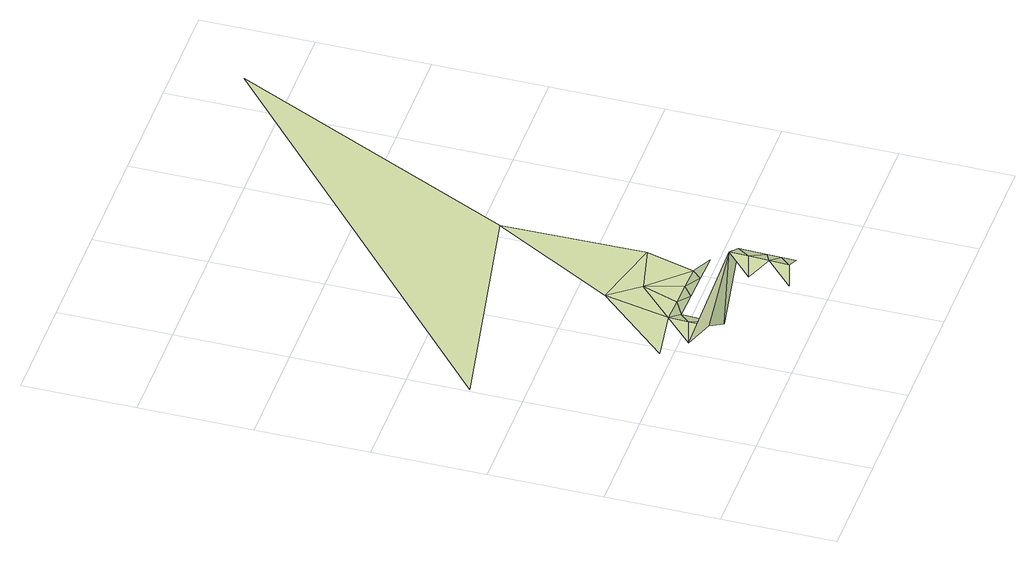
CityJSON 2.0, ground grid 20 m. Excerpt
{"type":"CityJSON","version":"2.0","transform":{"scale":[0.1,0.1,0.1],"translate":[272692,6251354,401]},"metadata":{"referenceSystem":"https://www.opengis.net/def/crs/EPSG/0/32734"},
"CityObjects":{
"landuse1":{"type":"LandUse","attributes":{"leisure":"sports_centre","name":"Trafalgar Swimming Baths"},"geometry":[{"type":"MultiSurface","lod":"1","boundaries":[[[0,1,2]],[[3,1,4]],[[4,5,3]],[[6,5,7]],[[7,8,6]],[[8,9,6]],[[10,11,9]],[[9,12,13]],[[10,9,13]],[[14,13,12]],[[14,15,13]],[[10,13,16]],[[13,15,16]],[[16,17,10]],[[18,19,17]]]}]},
"terrain1":{"type":"TINRelief","geometry":[{"type":"CompositeSurface","lod":"1","boundaries":[[[0,20,21]],[[21,1,0]],[[1,21,22]],[[22,4,1]],[[4,22,23]],[[23,5,4]],[[24,5,23]],[[24,7,5]],[[7,24,25]],[[25,8,7]],[[8,25,26]],[[26,9,8]],[[26,12,9]],[[12,26,27]],[[27,14,12]],[[14,27,28]],[[28,15,14]],[[29,15,28]]]}]}
},
"vertices":[
[264,24,178],[265,59,178],[211,8,178],[214,78,178],[266,94,178],[267,128,178],[217,182,13],[268,163,13],[269,198,13],[270,233,13],[295,349,13],[176,219,13],[313,232,13],[336,296,13],[356,231,13],[399,230,13],[423,316,13],[420,568,13],[666,1081,13],[6,493,4],
[278,16,178],[278,41,178],[279,66,178],[281,116,178],[281,141,13],[282,165,13],[284,215,13],[334,214,13],[384,213,13],[434,211,13]
]}
